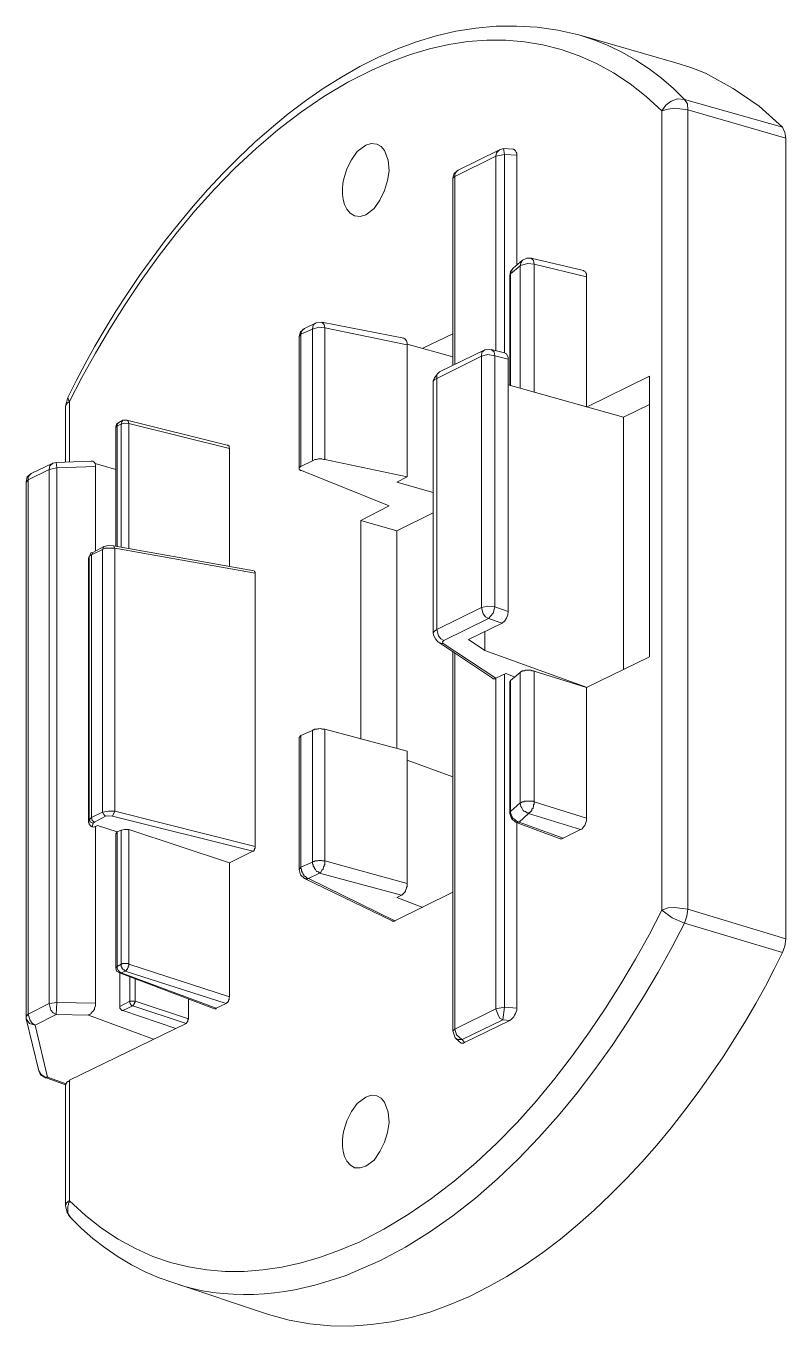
# Model space of a CAD drawing. Header units: millimetres. Extents: x 0 to 204, y 0 to 288.
# Drawn here: x 63.82 to 91.55, y 94.75 to 142.19 of the extents above; entities that cross this region are included whole.
import ezdxf

# ---------------------------------------------------------------- set-up
doc = ezdxf.new("R2010")
doc.units = ezdxf.units.MM

msp = doc.modelspace()

# ---------------------------------------------------------------- linework, layer by layer
at = {"color": 0, "lineweight": 0}
for points in [[(83.989333, 141.859), (83.226866, 142.029945), (82.469579, 142.138241), (81.718114, 142.186384), (80.973112, 142.176868), (80.235216, 142.112188), (79.505066, 141.994838), (78.783304, 141.827314), (78.070571, 141.612111), (77.367509, 141.351722), (76.674759, 141.048644), (75.992963, 140.70537), (75.322762, 140.324396), (74.664797, 139.908216), (74.01971, 139.459326), (73.388142, 138.980219), (72.770735, 138.473392), (72.168131, 137.941338), (71.58097, 137.386552), (71.009894, 136.81153), (70.455544, 136.218765), (69.918563, 135.610754), (69.399591, 134.98999), (68.899269, 134.358969), (68.41824, 133.720185), (67.957145, 133.076133), (67.516625, 132.429308), (67.097321, 131.782205), (66.699875, 131.137319), (66.324929, 130.497143), (65.973123, 129.864174), (65.6451, 129.240906), (65.3415, 128.629833)], [(83.989333, 141.859), (87.524167, 140.843)], [(83.989333, 141.859), (84.531921, 141.684454), (85.061508, 141.472543), (85.575872, 141.22493), (86.072795, 140.943277), (86.550056, 140.629246), (87.005435, 140.284498), (87.436712, 139.910695), (87.841667, 139.5095)], [(65.405, 128.481667), (65.858988, 129.35955), (66.348455, 130.245245), (66.872557, 131.133616), (67.430452, 132.019526), (68.021295, 132.89784), (68.644244, 133.763422), (69.298455, 134.611135), (69.983085, 135.435843), (70.697291, 136.23241), (71.440229, 136.9957), (72.211055, 137.720577), (73.008927, 138.401905), (73.833, 139.034547), (74.682433, 139.613368), (75.55638, 140.133231), (76.454, 140.589), (77.147436, 140.894456), (77.844418, 141.150878), (78.543237, 141.357363), (79.242179, 141.513008), (79.939534, 141.616908), (80.63359, 141.668159), (81.322635, 141.665858), (82.004958, 141.609101), (82.678848, 141.496984), (83.342592, 141.328603), (83.99448, 141.103055), (84.6328, 140.819436), (85.25584, 140.476841), (85.861889, 140.074367), (86.449235, 139.61111), (87.016167, 139.086167)], [(91.545833, 138.091333), (91.5035, 138.303), (91.418833, 138.4935), (90.572167, 139.2555), (89.619667, 139.911667), (88.603667, 140.462), (88.0745, 140.673667), (87.524167, 140.843)], [(87.841667, 139.5095), (87.587667, 139.530667), (87.354833, 139.446), (87.164333, 139.297833), (87.016167, 139.086167)], [(91.418833, 138.4935), (87.841667, 139.5095)], [(87.968667, 139.1285), (87.9475, 139.340167), (87.841667, 139.5095)], [(87.968667, 139.1285), (87.481833, 139.192), (87.249, 139.149667), (87.016167, 139.086167)], [(87.016167, 109.9185), (87.016167, 139.086167)], [(87.968667, 139.1285), (91.545833, 138.091333)], [(87.968667, 139.1285), (87.968667, 109.960833)], [(91.545833, 108.881333), (91.545833, 138.091333)], [(76.221167, 137.837333), (75.903667, 137.6045), (75.692, 137.308167), (75.522667, 136.9695), (75.416833, 136.609667), (75.378959, 136.43537), (75.359038, 136.245848), (75.36031, 136.049422), (75.386009, 135.854414), (75.439375, 135.669145), (75.523642, 135.501939), (75.64205, 135.361117), (75.797833, 135.255)], [(76.623333, 137.879667), (76.411667, 137.900833), (76.221167, 137.837333)], [(76.221167, 135.297333), (76.5175, 135.530167), (76.729167, 135.8265), (76.8985, 136.186333), (77.004333, 136.546167), (77.067833, 136.906), (77.0255, 137.287), (76.8985, 137.646833), (76.7715, 137.795), (76.623333, 137.879667)], [(79.586667, 136.927167), (81.0895, 137.668)], [(81.28, 137.498667), (80.9625, 137.435167), (80.983667, 137.562167), (81.0895, 137.668)], [(81.237667, 137.710333), (81.0895, 137.668)], [(81.237667, 137.710333), (81.576333, 137.689167)], [(81.237667, 137.710333), (81.28, 137.498667)], [(81.7245, 137.4775), (81.7245, 137.541), (81.703333, 137.583333), (81.682167, 137.625667), (81.618667, 137.689167), (81.576333, 137.689167)], [(80.9625, 137.435167), (79.459667, 136.694333)], [(80.9625, 130.344333), (80.9625, 137.435167)], [(81.28, 137.498667), (81.7245, 137.4775)], [(81.28, 137.498667), (81.28, 130.259667)], [(81.7245, 137.4775), (81.7245, 133.455833)], [(79.586667, 136.927167), (79.4385, 136.800167), (79.396167, 136.630833)], [(79.459667, 136.694333), (79.396167, 136.630833)], [(79.396167, 129.794), (79.396167, 136.630833)], [(79.544333, 136.906), (79.480833, 136.821333), (79.459667, 136.7155)], [(79.459667, 136.7155), (79.459667, 136.694333)], [(79.459667, 136.694333), (79.459667, 129.836333)], [(79.586667, 136.927167), (79.544333, 136.906)], [(75.797833, 135.255), (76.0095, 135.233833), (76.221167, 135.297333)], [(81.5975, 133.35), (81.491667, 133.223), (81.4705, 133.074833)], [(81.8515, 133.434667), (81.491667, 133.138333)], [(81.5975, 133.35), (81.512833, 133.244167), (81.491667, 133.138333)], [(81.936167, 133.646333), (81.5975, 133.35)], [(81.893833, 133.455833), (81.8515, 133.434667), (81.872667, 133.5405), (81.936167, 133.646333)], [(81.8515, 128.9685), (81.8515, 133.434667)], [(82.3595, 133.498167), (82.126667, 133.519333), (81.893833, 133.455833)], [(82.253667, 133.709833), (82.084333, 133.709833), (81.936167, 133.646333)], [(84.158667, 133.265333), (82.253667, 133.709833)], [(82.253667, 133.709833), (82.338333, 133.625167), (82.3595, 133.498167)], [(82.3595, 133.498167), (84.2645, 133.0325)], [(82.3595, 133.498167), (82.3595, 128.820333)], [(81.491667, 133.138333), (81.4705, 133.074833)], [(81.4705, 129.074333), (81.4705, 133.074833)], [(81.491667, 133.138333), (81.491667, 129.053167)], [(84.2645, 133.0325), (84.2645, 133.138333), (84.243333, 133.180667), (84.222167, 133.223), (84.179833, 133.244167), (84.158667, 133.265333)], [(84.2645, 133.0325), (84.2645, 128.291167)], [(73.9775, 131.148667), (73.829333, 131.021667), (73.787, 130.852333)], [(73.8505, 130.937), (73.787, 130.852333)], [(73.9775, 131.148667), (73.935167, 131.1275), (73.871667, 131.042833), (73.8505, 130.937)], [(74.273833, 131.1275), (73.8505, 130.937)], [(73.8505, 130.937), (73.8505, 126.111)], [(73.9775, 131.148667), (74.400833, 131.360333)], [(74.273833, 131.1275), (74.295, 131.275667), (74.400833, 131.360333)], [(74.718333, 131.169833), (74.506667, 131.191), (74.273833, 131.1275)], [(74.273833, 126.322667), (74.273833, 131.1275)], [(74.6125, 131.3815), (74.400833, 131.360333)], [(74.6125, 131.3815), (77.597, 130.788833)], [(74.6125, 131.3815), (74.697167, 131.296833), (74.718333, 131.169833)], [(74.718333, 131.169833), (77.724, 130.556)], [(74.718333, 131.169833), (74.718333, 126.365)], [(78.2955, 130.429), (79.396167, 130.958167)], [(73.787, 130.852333), (73.787, 126.0475)], [(77.724, 130.556), (77.722214, 130.625321), (77.698865, 130.694377), (77.656333, 130.752453), (77.597, 130.788833)], [(77.724, 130.577167), (79.396167, 130.1115)], [(77.724, 130.556), (77.724, 125.73)], [(80.433333, 130.132667), (78.8035, 129.328333)], [(80.560333, 130.3655), (78.909333, 129.561167)], [(80.433333, 130.132667), (80.4545, 130.280833), (80.560333, 130.3655)], [(80.920167, 130.153833), (80.666167, 130.196167), (80.433333, 130.132667)], [(80.433333, 120.9675), (80.433333, 130.132667)], [(80.793167, 130.386667), (80.560333, 130.3655)], [(81.28, 130.259667), (80.793167, 130.386667)], [(80.793167, 130.386667), (80.899, 130.302), (80.920167, 130.153833)], [(80.920167, 130.153833), (81.407, 130.026833)], [(80.920167, 130.153833), (80.920167, 120.988667)], [(81.407, 130.026833), (81.407, 130.090333), (81.3435, 130.217333), (81.322333, 130.2385), (81.28, 130.259667)], [(81.407, 130.026833), (81.407, 120.819333)], [(78.909333, 129.561167), (78.824667, 129.4765)], [(78.8035, 129.455333), (78.718833, 129.3495), (78.6765, 129.243667)], [(78.6765, 129.2225), (78.718833, 129.286), (78.8035, 129.328333)], [(78.6765, 129.201333), (78.6765, 129.2225)], [(78.6765, 120.036167), (78.6765, 129.201333)], [(78.824667, 129.4765), (78.8035, 129.455333)], [(78.8035, 129.455333), (78.8035, 129.328333)], [(78.8035, 129.328333), (78.8035, 120.163167)], [(85.619167, 127.910167), (81.407, 129.0955)], [(86.571667, 129.413), (84.285667, 128.291167)], [(86.571667, 129.413), (86.571667, 119.168333)], [(65.3415, 128.629833), (65.256833, 128.312333)], [(65.3415, 128.629833), (65.362667, 128.545167), (65.405, 128.481667)], [(65.405, 128.481667), (65.320333, 128.418167), (65.256833, 128.312333)], [(65.256833, 128.312333), (65.256833, 126.280333)], [(65.405, 128.481667), (65.405, 126.280333)], [(86.571667, 128.375833), (85.619167, 127.910167)], [(67.204167, 127.719667), (67.1195, 127.656167), (67.098333, 127.550333)], [(67.204167, 127.719667), (67.140667, 127.656167), (67.140667, 127.592667)], [(67.288833, 127.656167), (67.140667, 127.592667)], [(67.352333, 127.804333), (67.204167, 127.719667)], [(67.564, 127.677333), (67.415833, 127.6985), (67.288833, 127.656167), (67.31, 127.740833), (67.352333, 127.804333)], [(67.288833, 123.168833), (67.288833, 127.656167)], [(67.5005, 127.804333), (67.352333, 127.804333)], [(71.162333, 126.894167), (67.5005, 127.804333)], [(67.5005, 127.804333), (67.542833, 127.762), (67.564, 127.677333)], [(67.564, 127.677333), (67.564, 123.1265)], [(67.564, 127.677333), (71.247, 126.767167)], [(85.619167, 127.910167), (85.619167, 118.702667)], [(67.140667, 127.592667), (67.098333, 127.550333)], [(67.098333, 127.550333), (67.098333, 123.211167)], [(67.140667, 127.592667), (67.140667, 123.19)], [(71.247, 126.767167), (71.225833, 126.8095), (71.225833, 126.851833), (71.1835, 126.894167), (71.162333, 126.894167)], [(71.247, 126.767167), (71.247, 122.470333)], [(64.791167, 126.238), (64.008, 125.857)], [(64.939333, 126.068667), (64.664167, 126.005167), (64.685333, 126.132167), (64.791167, 126.238)], [(64.918167, 126.259167), (64.791167, 126.238)], [(66.188167, 126.3015), (64.918167, 126.259167)], [(64.918167, 126.259167), (64.939333, 126.068667)], [(66.3575, 126.111), (66.3575, 126.153333), (66.336333, 126.216833), (66.315167, 126.259167), (66.294, 126.280333), (66.251667, 126.3015), (66.188167, 126.3015)], [(67.098333, 126.005167), (66.336333, 126.216833)], [(73.8505, 126.111), (74.273833, 126.322667)], [(74.718333, 126.365), (74.676, 126.365), (74.6125, 126.386167), (74.4855, 126.386167), (74.422, 126.365), (74.3585, 126.365), (74.273833, 126.322667)], [(74.718333, 126.365), (77.724, 125.73)], [(64.008, 125.857), (63.859833, 125.73), (63.8175, 125.5395)], [(64.664167, 126.005167), (63.902167, 125.624167)], [(64.008, 125.857), (63.965667, 125.814667), (63.902167, 125.73), (63.902167, 125.624167)], [(64.664167, 106.510667), (64.664167, 126.005167)], [(64.939333, 126.068667), (66.3575, 126.111)], [(64.939333, 126.068667), (64.939333, 106.553)], [(66.3575, 126.111), (66.3575, 123.041833)], [(73.8505, 126.111), (73.829333, 126.111), (73.787, 126.068667), (73.787, 126.005167), (73.808167, 125.984), (73.829333, 125.962833), (73.871667, 125.962833)], [(73.871667, 125.962833), (77.067833, 124.671667)], [(77.724, 125.73), (77.343, 125.5395)], [(63.902167, 125.624167), (63.8175, 125.5395)], [(63.8175, 105.960333), (63.8175, 125.5395)], [(63.902167, 125.624167), (63.902167, 106.129667)], [(78.6765, 125.1585), (77.343, 125.5395)], [(76.030667, 124.1425), (77.067833, 124.671667)], [(77.343, 123.7615), (78.6765, 124.417667)], [(76.030667, 124.1425), (77.343, 123.7615)], [(76.030667, 116.162667), (76.030667, 124.1425)], [(77.343, 115.824), (77.343, 123.7615)], [(66.124667, 122.830167), (66.167, 122.8725), (66.209333, 122.893667)], [(66.145833, 122.851333), (66.188167, 122.957167), (66.251667, 122.978333)], [(66.6115, 123.084167), (66.209333, 122.893667)], [(66.251667, 122.978333), (66.209333, 122.893667)], [(66.209333, 122.893667), (66.209333, 113.305167)], [(66.653833, 123.19), (66.251667, 122.978333)], [(66.6115, 123.084167), (66.653833, 123.19)], [(66.6115, 123.084167), (66.696167, 123.1265), (67.056, 123.1265)], [(66.6115, 113.495667), (66.6115, 123.084167)], [(66.653833, 123.19), (66.823167, 123.232333), (67.013667, 123.211167)], [(72.136, 122.301), (67.013667, 123.211167)], [(67.013667, 123.211167), (67.056, 123.1265)], [(67.056, 123.1265), (67.056, 113.538)], [(67.056, 123.1265), (72.178333, 122.216333)], [(66.124667, 122.830167), (66.145833, 122.851333), (66.1035, 122.766667)], [(66.1035, 122.7455), (66.124667, 122.830167)], [(66.1035, 122.7455), (66.1035, 122.766667)], [(66.1035, 122.7455), (66.1035, 113.135833)], [(66.124667, 113.2205), (66.124667, 122.830167)], [(72.178333, 122.216333), (72.178333, 122.258667), (72.157167, 122.279833), (72.136, 122.301)], [(72.178333, 122.216333), (72.178333, 112.246833)], [(81.407, 120.819333), (80.920167, 120.988667)], [(78.8035, 120.163167), (80.433333, 120.9675)], [(80.687333, 120.565333), (79.0575, 119.761)], [(81.195333, 120.396), (80.687333, 120.565333)], [(81.195333, 120.396), (81.286697, 120.475689), (81.352364, 120.577901), (81.392431, 120.694996), (81.407, 120.819333)], [(78.8035, 120.163167), (78.718833, 120.099667), (78.6765, 120.036167)], [(78.6765, 120.036167), (78.6765, 120.015)], [(78.8035, 120.163167), (78.867, 119.930333), (78.951667, 119.8245), (79.0575, 119.761), (79.015167, 119.718667), (79.036333, 119.655167)], [(81.195333, 120.396), (79.967667, 119.803333)], [(80.560333, 120.0785), (80.560333, 119.401167)], [(78.6765, 120.015), (78.697667, 119.930333), (78.761167, 119.8245), (78.845833, 119.718667)], [(78.845833, 119.718667), (78.888167, 119.6975)], [(78.867, 119.6975), (80.8355, 118.385167)], [(78.867, 119.6975), (78.994, 119.655167), (79.036333, 119.655167)], [(80.9625, 118.385167), (79.036333, 119.655167)], [(80.560333, 119.401167), (79.967667, 119.803333)], [(79.396167, 105.515833), (79.396167, 119.337667)], [(79.459667, 119.295333), (79.459667, 105.579333)], [(80.560333, 119.401167), (84.285667, 118.0465)], [(84.2645, 118.0465), (86.571667, 119.168333)], [(81.8515, 118.596833), (81.893833, 118.639167), (81.915, 118.639167), (81.936167, 118.660333), (81.999667, 118.660333), (82.042, 118.6815), (82.2325, 118.6815), (82.274833, 118.660333), (82.338333, 118.660333), (82.3595, 118.639167)], [(82.3595, 118.639167), (84.2645, 118.0465)], [(82.3595, 118.639167), (82.3595, 113.876667)], [(80.8355, 118.385167), (80.856667, 118.364), (80.9625, 118.364), (80.9625, 118.385167)], [(81.322333, 118.5545), (80.9625, 118.385167)], [(80.9625, 106.320167), (80.9625, 118.385167)], [(81.28, 118.533333), (81.28, 106.383667)], [(81.322333, 118.5545), (81.661, 118.4275)], [(81.491667, 118.3005), (81.491667, 118.279333), (81.4705, 118.279333), (81.4705, 118.237)], [(81.4705, 113.453333), (81.4705, 118.237)], [(81.8515, 118.596833), (81.491667, 118.3005)], [(81.491667, 118.3005), (81.491667, 113.516833)], [(81.8515, 113.834333), (81.8515, 118.596833)], [(84.2645, 118.0465), (84.2645, 113.284)], [(73.8505, 116.289667), (73.787, 116.226167), (73.787, 116.205)], [(73.8505, 116.289667), (74.273833, 116.480167)], [(73.8505, 116.289667), (73.8505, 111.484833)], [(74.718333, 116.5225), (74.668782, 116.52108), (74.639024, 116.523178), (74.622463, 116.527616), (74.602537, 116.538799), (74.585976, 116.543187), (74.556218, 116.545202), (74.506667, 116.543667), (74.464333, 116.543667), (74.443167, 116.5225), (74.337333, 116.5225), (74.316167, 116.501333), (74.295, 116.501333), (74.273833, 116.480167)], [(74.273833, 111.675333), (74.273833, 116.480167)], [(74.718333, 116.5225), (74.718333, 111.717667)], [(74.718333, 116.5225), (77.724, 115.718167)], [(73.787, 116.205), (73.787, 111.400167)], [(77.724, 115.718167), (77.724, 110.892167)], [(79.396167, 114.786833), (77.724, 115.400667)], [(84.2645, 113.284), (82.3595, 113.876667)], [(66.209333, 113.305167), (66.6115, 113.495667)], [(66.717333, 113.3475), (66.653833, 113.411), (66.6115, 113.495667), (66.823167, 113.538), (67.056, 113.538), (66.971333, 113.3475)], [(72.178333, 112.246833), (67.056, 113.538)], [(81.4705, 113.453333), (81.4705, 113.495667), (81.491667, 113.495667), (81.491667, 113.516833)], [(81.4705, 113.453333), (81.534, 113.262833), (81.682167, 113.135833)], [(81.491667, 113.516833), (81.8515, 113.834333)], [(81.491667, 113.516833), (81.491667, 113.453333), (81.512833, 113.411), (81.512833, 113.389833), (81.534, 113.368667), (81.555167, 113.326333), (81.555167, 113.305167), (81.5975, 113.262833), (81.639833, 113.241667), (81.703333, 113.178167), (81.745667, 113.157), (81.766833, 113.157), (81.809167, 113.135833), (81.682167, 113.135833)], [(81.809167, 113.135833), (82.147833, 113.453333)], [(82.147833, 113.453333), (84.052833, 112.860667)], [(66.1035, 113.135833), (66.124667, 113.2205)], [(66.1035, 113.135833), (66.1035, 113.114667), (66.124667, 113.0935), (66.124667, 113.051167), (66.145833, 113.03), (66.188167, 112.987667), (66.209333, 112.987667), (66.2305, 112.9665)], [(66.272833, 113.0935), (66.167, 113.135833), (66.124667, 113.2205), (66.209333, 113.305167), (66.2305, 113.199333), (66.315167, 113.135833)], [(66.2305, 112.9665), (66.272833, 113.0935)], [(66.2305, 112.9665), (66.294, 112.945333)], [(66.272833, 113.0935), (66.315167, 113.135833)], [(66.294, 112.945333), (66.421, 113.008833)], [(66.717333, 113.3475), (66.315167, 113.135833)], [(66.3575, 112.987667), (66.3575, 106.531833)], [(66.421, 113.008833), (67.140667, 112.776)], [(66.717333, 113.3475), (66.844333, 113.368667), (66.971333, 113.3475)], [(66.971333, 113.3475), (72.093667, 112.0775)], [(83.312, 112.522), (81.682167, 113.135833)], [(81.7245, 113.135833), (81.7245, 106.341333)], [(83.417833, 112.543167), (81.809167, 113.135833)], [(84.052833, 112.860667), (84.094389, 112.878311), (84.135516, 112.921918), (84.172342, 112.97194), (84.201, 113.008833), (84.228136, 113.078667), (84.250609, 113.142845), (84.264153, 113.208809), (84.2645, 113.284)], [(67.098333, 112.7125), (67.140667, 112.776)], [(67.098333, 112.7125), (67.098333, 107.823)], [(67.140667, 112.776), (67.288833, 112.8395)], [(67.140667, 112.776), (67.140667, 107.865333)], [(67.288833, 112.8395), (67.415833, 112.860667), (67.564, 112.860667)], [(67.288833, 107.95), (67.288833, 112.8395)], [(67.564, 112.860667), (67.564, 107.95)], [(67.564, 112.860667), (71.247, 111.654167)], [(83.312, 112.522), (83.3755, 112.522), (83.396667, 112.543167), (83.417833, 112.543167)], [(84.052833, 112.860667), (83.417833, 112.543167)], [(71.247, 111.654167), (72.093667, 112.0775)], [(72.093667, 112.0775), (72.114833, 112.0775), (72.136, 112.098667), (72.136, 112.119833), (72.157167, 112.141), (72.157167, 112.162167), (72.178333, 112.183333), (72.178333, 112.246833)], [(71.247, 111.654167), (71.247, 106.764667)], [(73.787, 111.400167), (73.8505, 111.484833)], [(73.8505, 111.484833), (74.273833, 111.675333)], [(73.8505, 111.484833), (73.8505, 111.4425), (73.871667, 111.421333), (73.871667, 111.357833), (73.892833, 111.3155), (73.892833, 111.294333), (73.914, 111.273167), (73.935167, 111.230833), (73.956333, 111.209667), (73.956333, 111.1885), (73.9775, 111.167333), (74.019833, 111.146167), (74.083333, 111.082667), (74.125667, 111.082667), (74.1045, 111.082667), (74.1045, 111.0615), (73.998667, 111.0615), (73.998667, 111.082667), (73.9775, 111.082667)], [(77.724, 110.892167), (74.718333, 111.717667)], [(73.787, 111.400167), (73.829333, 111.209667), (73.9775, 111.082667)], [(77.173667, 109.5375), (73.9775, 111.082667)], [(74.527833, 111.273167), (74.125667, 111.082667)], [(77.2795, 109.5375), (74.125667, 111.082667)], [(74.527833, 111.273167), (77.512333, 110.468833)], [(77.2795, 109.5375), (79.396167, 110.574667)], [(77.512333, 110.468833), (77.5335, 110.468833), (77.639333, 110.574667), (77.6605, 110.617), (77.6605, 110.638167), (77.702833, 110.722833), (77.702833, 110.744), (77.724, 110.786333), (77.724, 110.892167)], [(77.343, 110.384167), (77.512333, 110.468833)], [(77.343, 110.384167), (78.2955, 110.024333)], [(87.016167, 109.9185), (86.547893, 109.023982), (86.049822, 108.128356), (85.521987, 107.235796), (84.964422, 106.350478), (84.377162, 105.476576), (83.760241, 104.618265), (83.113693, 103.779721), (82.437552, 102.965118), (81.731852, 102.178631), (80.996627, 101.424434), (80.231912, 100.706704), (79.437739, 100.029615), (78.614145, 99.397342), (77.761162, 98.814059), (76.878824, 98.283943), (75.967167, 97.811167), (75.261387, 97.511478), (74.556824, 97.258549), (73.854521, 97.053606), (73.155522, 96.897875), (72.46087, 96.792582), (71.771609, 96.738953), (71.088781, 96.738215), (70.41343, 96.791595), (69.7466, 96.900318), (69.089333, 97.06561), (68.442674, 97.288699), (67.807665, 97.570809), (67.185349, 97.913168), (66.576771, 98.317002), (65.982974, 98.783538), (65.405, 99.314)], [(87.016167, 109.9185), (87.249, 110.003167), (87.481833, 110.024333), (87.968667, 109.960833)], [(87.841667, 109.452833), (87.397167, 109.643333), (87.016167, 109.9185)], [(87.841667, 109.452833), (87.926333, 109.706833), (87.968667, 109.960833)], [(91.545833, 108.881333), (87.968667, 109.960833)], [(87.841667, 109.452833), (87.376933, 108.557795), (86.879811, 107.658442), (86.350714, 106.759272), (85.790054, 105.864786), (85.198244, 104.979481), (84.575695, 104.107857), (83.922821, 103.254413), (83.240033, 102.423648), (82.527745, 101.62006), (81.786367, 100.848149), (81.016313, 100.112414), (80.217996, 99.417353), (79.391826, 98.767465), (78.538218, 98.16725), (77.657583, 97.621207), (76.750333, 97.133833)], [(77.2795, 109.5375), (77.258333, 109.516333), (77.173667, 109.516333), (77.173667, 109.5375)], [(87.841667, 109.452833), (91.418833, 108.373333)], [(91.418833, 108.373333), (91.5035, 108.606167), (91.545833, 108.881333)], [(72.665167, 95.165333), (73.423943, 94.963042), (74.178955, 94.827691), (74.929466, 94.756554), (75.674736, 94.746905), (76.414028, 94.796018), (77.146605, 94.901167), (77.871727, 95.059626), (78.588658, 95.26867), (79.29666, 95.525571), (79.994993, 95.827604), (80.682921, 96.172044), (81.359706, 96.556163), (82.024609, 96.977237), (82.676893, 97.432538), (83.315819, 97.919342), (83.94065, 98.434922), (84.550648, 98.976552), (85.145075, 99.541506), (85.723192, 100.127058), (86.284263, 100.730482), (86.827549, 101.349052), (87.352312, 101.980043), (87.857813, 102.620727), (88.343317, 103.26838), (88.808083, 103.920275), (89.251375, 104.573685), (89.672454, 105.225886), (90.070583, 105.874152), (90.445023, 106.515755), (90.795037, 107.14797), (91.119886, 107.768072), (91.418833, 108.373333)], [(67.098333, 107.823), (67.140667, 107.865333)], [(67.098333, 107.823), (67.1195, 107.696), (67.225333, 107.6325)], [(67.140667, 107.865333), (67.288833, 107.95)], [(67.140667, 107.865333), (67.140667, 107.801833)], [(67.140667, 107.801833), (67.183, 107.717167)], [(67.183, 107.717167), (67.204167, 107.717167), (67.204167, 107.696), (67.225333, 107.674833), (67.2465, 107.674833), (67.2465, 107.653667), (67.267667, 107.653667), (67.267667, 107.6325), (67.288833, 107.6325), (67.225333, 107.6325)], [(67.437, 107.696), (67.288833, 107.6325)], [(67.437, 107.696), (71.12, 106.510667)], [(71.247, 106.764667), (67.564, 107.95)], [(70.696667, 106.320167), (67.225333, 107.6325)], [(67.2465, 107.6325), (67.2465, 106.404833)], [(70.760167, 106.341333), (67.288833, 107.6325)], [(67.606333, 106.595333), (67.606333, 107.484333)], [(67.796833, 107.420833), (67.796833, 106.595333)], [(71.12, 106.510667), (71.162333, 106.553), (71.1835, 106.553), (71.1835, 106.574167), (71.204667, 106.595333), (71.204667, 106.637667), (71.225833, 106.658833), (71.225833, 106.722333), (71.247, 106.7435), (71.247, 106.764667)], [(63.902167, 106.129667), (64.664167, 106.510667)], [(66.3575, 106.531833), (64.939333, 106.553)], [(66.1035, 106.087333), (66.124667, 106.1085), (66.167, 106.129667), (66.188167, 106.150833), (66.209333, 106.172), (66.2305, 106.214333), (66.272833, 106.2355), (66.294, 106.277833), (66.315167, 106.299), (66.315167, 106.341333), (66.3575, 106.426), (66.3575, 106.531833)], [(67.2465, 106.404833), (67.606333, 106.595333)], [(67.2465, 106.404833), (67.2465, 106.341333), (67.288833, 106.299), (67.288833, 106.277833), (67.31, 106.277833), (67.331167, 106.256667), (67.352333, 106.256667)], [(67.712167, 106.426), (67.352333, 106.256667)], [(67.606333, 106.595333), (67.796833, 106.595333)], [(67.712167, 106.426), (67.691, 106.426), (67.691, 106.447167), (67.669833, 106.447167), (67.6275, 106.4895), (67.6275, 106.510667), (67.606333, 106.531833), (67.606333, 106.595333)], [(67.796833, 106.595333), (67.796833, 106.553), (67.775667, 106.553), (67.775667, 106.510667), (67.7545, 106.4895), (67.7545, 106.468333), (67.733333, 106.468333), (67.733333, 106.447167), (67.712167, 106.426)], [(67.712167, 106.426), (69.6595, 105.791)], [(69.744167, 105.960333), (67.796833, 106.595333)], [(69.744167, 106.68), (69.744167, 105.960333)], [(70.696667, 106.320167), (70.760167, 106.320167), (70.760167, 106.341333)], [(71.12, 106.510667), (70.760167, 106.341333)], [(79.459667, 105.579333), (80.9625, 106.320167)], [(81.7245, 106.341333), (81.28, 106.383667)], [(81.4705, 105.896833), (81.534, 105.939167), (81.618667, 106.023833), (81.639833, 106.087333), (81.682167, 106.150833), (81.7245, 106.277833), (81.7245, 106.341333)], [(63.8175, 106.045), (63.902167, 106.129667), (63.965667, 105.896833), (64.050333, 105.791), (64.156167, 105.7275), (63.9445, 105.791), (63.8175, 105.960333)], [(64.283167, 104.055333), (63.8175, 105.960333)], [(64.918167, 106.1085), (64.156167, 105.7275)], [(64.918167, 106.1085), (66.1035, 106.087333)], [(69.6595, 105.791), (65.405, 103.716667)], [(66.1035, 106.087333), (68.474167, 105.2195)], [(66.1035, 106.087333), (66.124667, 106.087333)], [(69.2785, 105.6005), (67.352333, 106.256667)], [(69.6595, 105.791), (69.701833, 105.833333), (69.701833, 105.8545), (69.723, 105.8545), (69.723, 105.918), (69.744167, 105.939167), (69.744167, 105.960333)], [(81.2165, 105.918), (79.734833, 105.198333)], [(79.8195, 105.0925), (81.4705, 105.896833)], [(81.2165, 105.918), (81.4705, 105.896833)], [(64.600667, 103.8225), (64.156167, 105.7275)], [(79.396167, 105.515833), (79.459667, 105.579333)], [(79.396167, 105.515833), (79.480833, 105.261833)], [(79.459667, 105.579333), (79.523167, 105.367667), (79.713667, 105.198333)], [(79.629, 105.113667), (79.480833, 105.261833)], [(79.734833, 105.198333), (79.586667, 105.198333), (79.480833, 105.261833)], [(79.629, 105.113667), (79.671333, 105.0925), (79.6925, 105.071333), (79.777167, 105.071333), (79.8195, 105.0925)], [(79.713667, 105.198333), (79.734833, 105.198333)], [(79.8195, 105.0925), (79.734833, 105.198333)], [(64.283167, 104.055333), (64.346667, 103.907167), (64.494833, 103.8225)], [(64.283167, 104.055333), (64.367833, 103.928333), (64.494833, 103.843667), (64.600667, 103.8225)], [(65.256833, 103.547333), (64.494833, 103.8225)], [(64.600667, 103.8225), (64.558333, 103.8225), (64.558333, 103.801333), (64.516, 103.801333), (64.516, 103.8225), (64.494833, 103.8225)], [(65.278, 103.589667), (64.600667, 103.8225)], [(64.600667, 103.8225), (64.621833, 103.8225)], [(65.278, 103.589667), (65.256833, 103.547333)], [(65.256833, 103.547333), (65.256833, 99.144667)], [(65.405, 103.716667), (65.405, 103.6955), (65.383833, 103.6955), (65.362667, 103.674333), (65.3415, 103.674333), (65.299167, 103.632), (65.299167, 103.610833), (65.278, 103.610833), (65.278, 103.589667)], [(65.405, 103.716667), (65.405, 99.314)], [(76.221167, 103.102833), (75.903667, 102.87), (75.692, 102.573667), (75.522667, 102.235), (75.416833, 101.875167), (75.378959, 101.70087), (75.359038, 101.511348), (75.36031, 101.314922), (75.386009, 101.119914), (75.439375, 100.934645), (75.523642, 100.767439), (75.64205, 100.626617), (75.797833, 100.5205)], [(76.623333, 103.145167), (76.411667, 103.166333), (76.221167, 103.102833)], [(76.221167, 100.584), (76.5175, 100.795667), (76.729167, 101.113167), (76.8985, 101.451833), (77.004333, 101.811667), (77.067833, 102.1715), (77.0255, 102.5525), (76.8985, 102.912333), (76.7715, 103.0605), (76.623333, 103.145167)], [(75.797833, 100.5205), (76.0095, 100.5205), (76.221167, 100.584)], [(65.256833, 99.144667), (65.256833, 99.165833), (65.278, 99.187), (65.278, 99.229333), (65.299167, 99.229333), (65.299167, 99.2505), (65.320333, 99.2505), (65.320333, 99.271667), (65.3415, 99.271667), (65.3415, 99.292833), (65.362667, 99.292833), (65.383833, 99.314), (65.405, 99.314)], [(65.4685, 98.679), (65.411003, 98.727485), (65.369149, 98.807588), (65.345221, 98.89748), (65.3415, 98.975333), (65.3415, 99.1235), (65.362667, 99.165833), (65.362667, 99.208167), (65.383833, 99.2505), (65.405, 99.271667), (65.405, 99.314)], [(65.256833, 99.144667), (65.320333, 98.890667), (65.4685, 98.679)], [(65.4685, 98.679), (65.841782, 98.301245), (66.255338, 97.937737), (66.701851, 97.593361), (67.174004, 97.273004), (67.66448, 96.981553), (68.16596, 96.723895), (68.671128, 96.504915), (69.172667, 96.3295)], [(76.750333, 97.133833), (75.459167, 96.5835), (75.078167, 96.4565)], [(75.078167, 96.4565), (74.721219, 96.342639), (74.359744, 96.24034), (73.994365, 96.150151), (73.625703, 96.072623), (73.254384, 96.008303), (72.881029, 95.95774), (72.506263, 95.921483), (72.130708, 95.900081), (71.754988, 95.894083), (71.379726, 95.904038), (71.005544, 95.930493), (70.633067, 95.973999), (70.262918, 96.035104), (69.895719, 96.114357), (69.532094, 96.212306), (69.172667, 96.3295)], [(69.172667, 96.3295), (72.665167, 95.165333)]]:
    msp.add_lwpolyline(points, dxfattribs=at)
for points in [[(80.433333, 120.9675), (80.666167, 121.009833), (80.920167, 120.988667), (80.856667, 120.755833), (80.687333, 120.565333), (80.5815, 120.628833), (80.496833, 120.734667)], [(81.893833, 113.8555), (81.915, 113.876667), (81.9785, 113.876667), (81.999667, 113.897833), (82.338333, 113.897833), (82.3595, 113.876667), (82.3595, 113.792), (82.338333, 113.770833), (82.338333, 113.707333), (82.317167, 113.665), (82.317167, 113.643833), (82.274833, 113.6015), (82.274833, 113.559167), (82.253667, 113.538), (82.223016, 113.504946), (82.202801, 113.486026), (82.190291, 113.477384), (82.177475, 113.475503), (82.162741, 113.468446), (82.147833, 113.453333), (82.126667, 113.4745), (82.1055, 113.4745), (82.063167, 113.495667), (82.042, 113.516833), (82.020833, 113.516833), (81.9785, 113.538), (81.957333, 113.559167), (81.936167, 113.6015), (81.903887, 113.651572), (81.874254, 113.709979), (81.85441, 113.772355), (81.8515, 113.834333)], [(74.273833, 111.675333), (74.295, 111.6965), (74.337333, 111.6965), (74.3585, 111.717667), (74.464333, 111.717667), (74.506667, 111.738833), (74.6125, 111.738833), (74.633667, 111.717667), (74.718333, 111.717667), (74.718333, 111.590667), (74.697167, 111.5695), (74.697167, 111.527167), (74.676, 111.506), (74.676, 111.484833), (74.654833, 111.4425), (74.654833, 111.421333), (74.6125, 111.379), (74.591333, 111.336667), (74.591333, 111.3155), (74.549, 111.294333), (74.527833, 111.273167), (74.4855, 111.3155), (74.443167, 111.336667), (74.422, 111.336667), (74.400833, 111.357833), (74.379667, 111.400167), (74.337333, 111.4425), (74.337333, 111.463667), (74.316167, 111.506), (74.295, 111.527167), (74.295, 111.590667), (74.273833, 111.611833)], [(67.437, 107.696), (67.394667, 107.738333), (67.3735, 107.738333), (67.352333, 107.7595), (67.352333, 107.780667), (67.331167, 107.780667), (67.331167, 107.801833), (67.31, 107.823), (67.31, 107.844167), (67.288833, 107.865333), (67.288833, 107.95), (67.31, 107.95), (67.331167, 107.971167), (67.415833, 107.971167), (67.542833, 107.971167), (67.564, 107.95), (67.564, 107.8865), (67.542833, 107.865333), (67.542833, 107.823), (67.521667, 107.801833), (67.521667, 107.780667), (67.479333, 107.738333), (67.479333, 107.717167), (67.458167, 107.717167)], [(64.664167, 106.510667), (64.939333, 106.553), (64.918167, 106.1085), (64.812333, 106.172), (64.727667, 106.277833)], [(80.9625, 106.320167), (81.28, 106.383667), (81.2165, 105.918), (81.110667, 105.9815), (81.047167, 106.087333)]]:
    msp.add_lwpolyline(points, close=True, dxfattribs=at)

doc.saveas('drawing.dxf')
